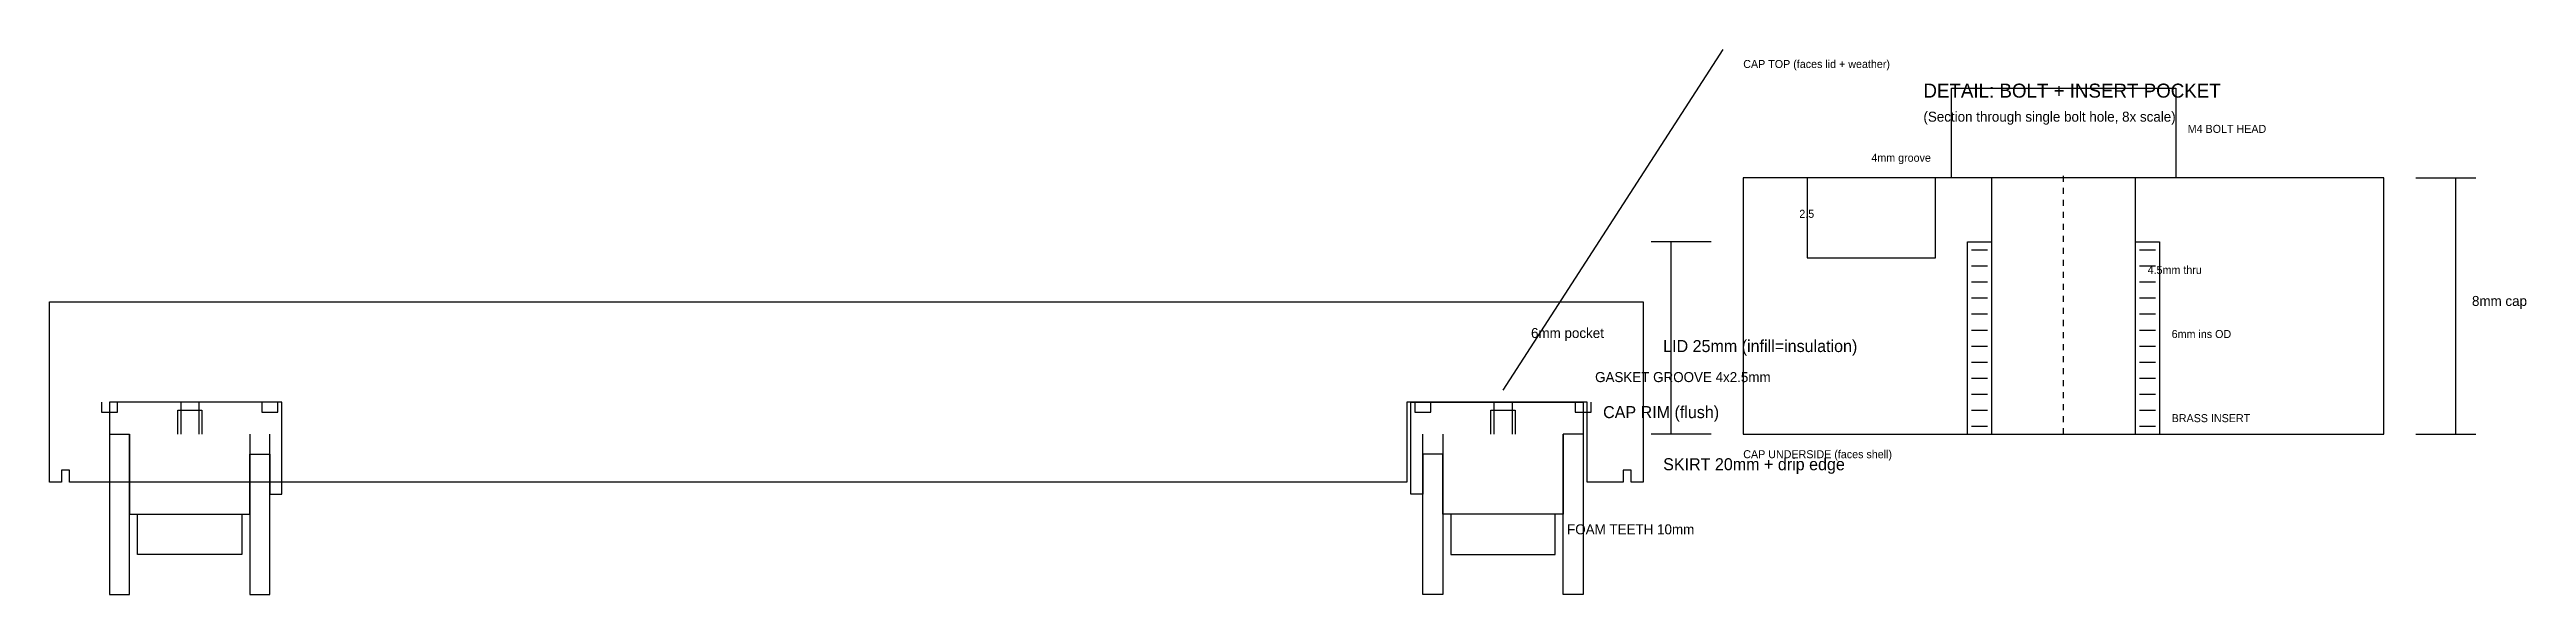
# Model space of a CAD drawing. Header units: metres. Extents: x -199 to 420, y 322 to 458.
import ezdxf

# ---------------------------------------------------------------- set-up
doc = ezdxf.new("R2010")
doc.units = ezdxf.units.M
for name, color, linetype in [('ANNOTATIONS', 7, 'Continuous'), ('CAP', 30, 'Continuous'), ('FASTENERS', 2, 'Continuous'), ('GASKET', 8, 'Continuous'), ('LID', 6, 'Continuous'), ('SHELL_1', 1, 'Continuous'), ('SHELL_2', 3, 'Continuous')]:
    doc.layers.add(name, color=color, linetype=linetype)

msp = doc.modelspace()

# ---------------------------------------------------------------- linework, layer by layer
at = {"layer": 'ANNOTATIONS'}
for p, q in [((164, 373), (219, 458)), ((304, 425), (304, 426.5)), ((304, 422), (304, 423.5)), ((392, 426), (407, 426)), ((402, 362), (402, 426)), ((304, 419), (304, 420.5)), ((304, 416), (304, 417.5)), ((304, 413), (304, 414.5)), ((216, 410), (201, 410)), ((206, 362), (206, 410)), ((304, 410), (304, 411.5)), ((304, 407), (304, 408.5)), ((304, 404), (304, 405.5)), ((304, 401), (304, 402.5)), ((304, 398), (304, 399.5)), ((304, 395), (304, 396.5)), ((304, 392), (304, 393.5)), ((304, 389), (304, 390.5)), ((304, 386), (304, 387.5)), ((304, 383), (304, 384.5)), ((304, 380), (304, 381.5)), ((304, 377), (304, 378.5)), ((304, 374), (304, 375.5)), ((304, 371), (304, 372.5)), ((304, 368), (304, 369.5)), ((304, 365), (304, 366.5)), ((216, 362), (201, 362)), ((304, 362), (304, 363.5)), ((392, 362), (407, 362))]:
    msp.add_line(p, q, dxfattribs=at)
at = {"layer": 'CAP'}
msp.add_lwpolyline([(224, 362), (384, 362), (384, 426), (224, 426)], close=True, dxfattribs=at)
for points in [[(-184, 370), (-184, 362), (-179, 362), (-179, 342), (-149, 342), (-149, 357), (-144, 357), (-144, 347), (-141, 347), (-141, 370), (-184, 370)], [(184, 370), (184, 362), (179, 362), (179, 342), (149, 342), (149, 357), (144, 357), (144, 347), (141, 347), (141, 370), (184, 370)], [(-151, 342), (-151, 332), (-177, 332), (-177, 342)], [(151, 342), (151, 332), (177, 332), (177, 342)]]:
    msp.add_lwpolyline(points, dxfattribs=at)
at = {"layer": 'FASTENERS'}
for p, q in [((281, 408), (285, 408)), ((281, 404), (285, 404)), ((323, 408), (327, 408)), ((323, 404), (327, 404)), ((281, 400), (285, 400)), ((281, 396), (285, 396)), ((323, 400), (327, 400)), ((323, 396), (327, 396)), ((281, 392), (285, 392)), ((323, 392), (327, 392)), ((281, 388), (285, 388)), ((281, 384), (285, 384)), ((323, 388), (327, 388)), ((323, 384), (327, 384)), ((281, 380), (285, 380)), ((323, 380), (327, 380)), ((281, 376), (285, 376)), ((281, 372), (285, 372)), ((323, 376), (327, 376)), ((323, 372), (327, 372)), ((-166.25, 370), (-166.25, 362)), ((-161.75, 370), (-161.75, 362)), ((161.75, 370), (161.75, 362)), ((166.25, 370), (166.25, 362)), ((281, 368), (285, 368)), ((323, 368), (327, 368)), ((281, 364), (285, 364)), ((323, 364), (327, 364))]:
    msp.add_line(p, q, dxfattribs=at)
msp.add_lwpolyline([(276, 426), (276, 448.4), (332, 448.4), (332, 426)], close=True, dxfattribs=at)
for points in [[(286, 426), (286, 362), (322, 362), (322, 426)], [(280, 362), (280, 410), (286, 410), (286, 362)], [(322, 362), (322, 410), (328, 410), (328, 362)], [(-167, 362), (-167, 368), (-161, 368), (-161, 362)], [(161, 362), (161, 368), (167, 368), (167, 362)]]:
    msp.add_lwpolyline(points, dxfattribs=at)
at = {"layer": 'GASKET'}
for points in [[(240, 426), (240, 406), (272, 406), (272, 426)], [(-186, 370), (-186, 367.5), (-182, 367.5), (-182, 370)], [(-146, 370), (-146, 367.5), (-142, 367.5), (-142, 370)], [(142, 370), (142, 367.5), (146, 367.5), (146, 370)], [(182, 370), (182, 367.5), (186, 367.5), (186, 370)]]:
    msp.add_lwpolyline(points, dxfattribs=at)
at = {"layer": 'LID'}
msp.add_lwpolyline([(199, 395), (199, 350), (196, 350), (196, 353), (194, 353), (194, 350), (185, 350), (185, 370), (140, 370), (140, 350), (-194, 350), (-194, 353), (-196, 353), (-196, 350), (-199, 350), (-199, 395), (199, 395)], dxfattribs=at)
at = {"layer": 'SHELL_1'}
for points in [[(-184, 362), (-184, 322), (-179, 322), (-179, 362)], [(184, 362), (184, 322), (179, 322), (179, 362)]]:
    msp.add_lwpolyline(points, dxfattribs=at)
at = {"layer": 'SHELL_2'}
for points in [[(-149, 362), (-149, 322), (-144, 322), (-144, 362)], [(149, 362), (149, 322), (144, 322), (144, 362)]]:
    msp.add_lwpolyline(points, dxfattribs=at)

# ---------------------------------------------------------------- texts
at = {"layer": 'ANNOTATIONS'}
for s, height, p in [('CAP TOP (faces lid + weather)', 2, (224, 453.4)), ('(Section through single bolt hole, 8x scale)', 2.5, (269, 440)), ('8mm cap', 2.5, (406, 394)), ('6mm pocket', 2.5, (171, 386)), ('CAP UNDERSIDE (faces shell)', 2, (224, 356))]:
    msp.add_text(s, height=height, dxfattribs=at).set_placement(p)
at = {"layer": 'CAP'}
for s, height, p in [('CAP RIM (flush)', 3, (189, 366)), ('FOAM TEETH 10mm', 2.5, (180, 337))]:
    msp.add_text(s, height=height, dxfattribs=at).set_placement(p)
at = {"layer": 'FASTENERS'}
for s, height, p in [('DETAIL: BOLT + INSERT POCKET', 3.5, (269, 446)), ('M4 BOLT HEAD', 2, (335, 437.2)), ('4.5mm thru', 2, (325, 402)), ('6mm ins OD', 2, (331, 386)), ('BRASS INSERT', 2, (331, 365))]:
    msp.add_text(s, height=height, dxfattribs=at).set_placement(p)
at = {"layer": 'GASKET'}
for s, height, p in [('4mm groove', 2, (256, 430)), ('2.5', 2, (238, 416)), ('GASKET GROOVE 4x2.5mm', 2.5, (187, 375))]:
    msp.add_text(s, height=height, dxfattribs=at).set_placement(p)
at = {"layer": 'LID'}
for s, p in [('LID 25mm (infill=insulation)', (204, 382.5)), ('SKIRT 20mm + drip edge', (204, 353))]:
    msp.add_text(s, height=3, dxfattribs=at).set_placement(p)

doc.saveas('drawing.dxf')
